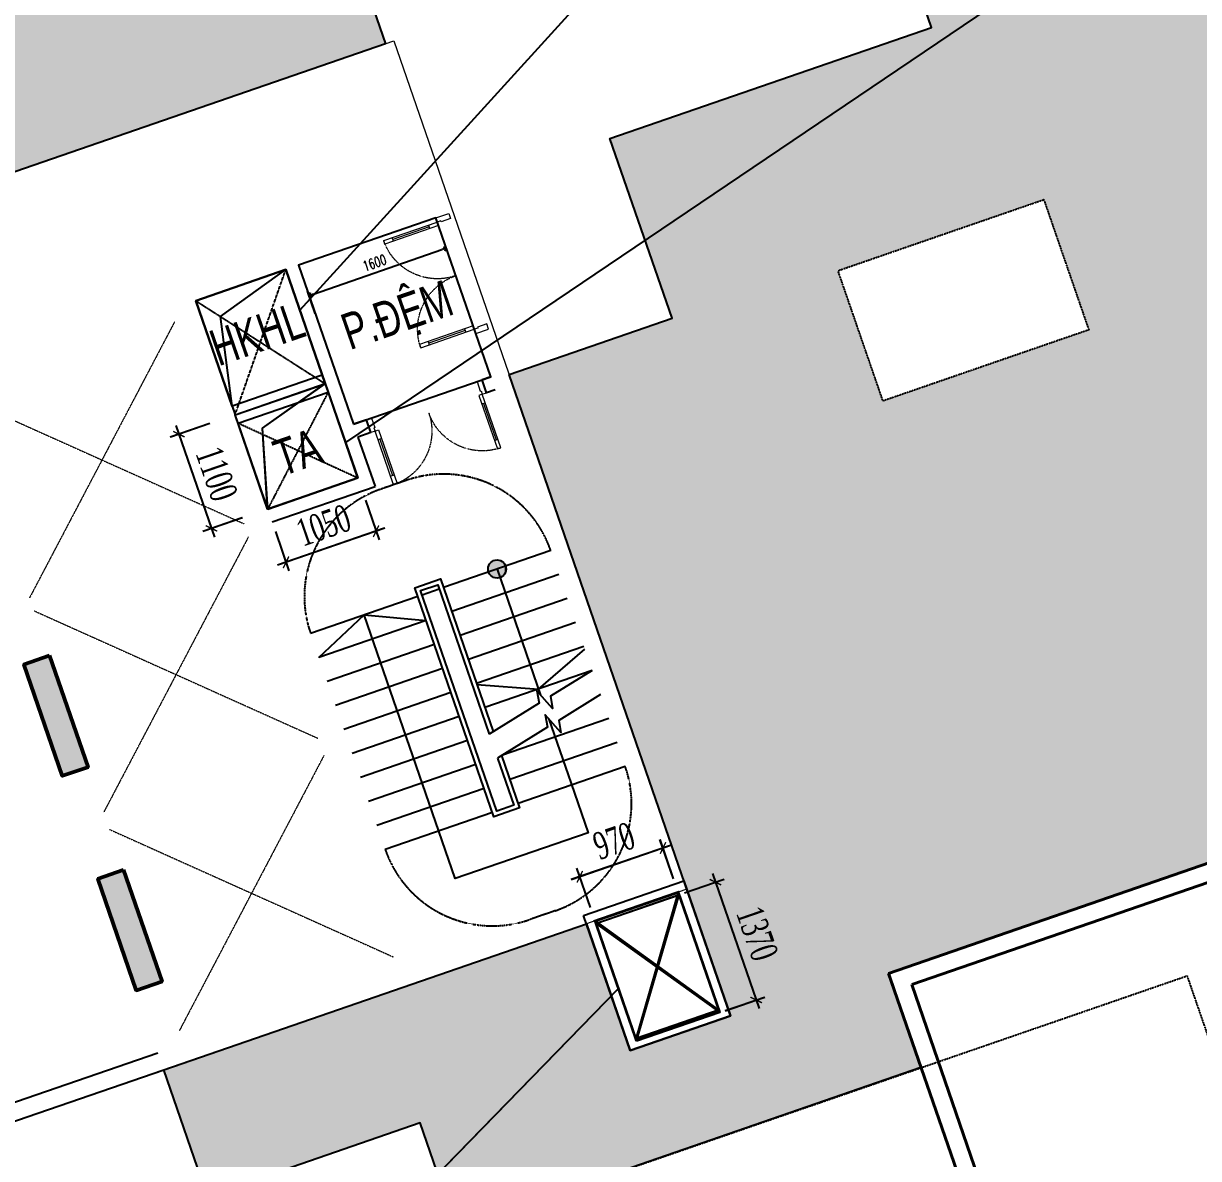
# Model space of a CAD drawing. Header units: millimetres. Extents: x -361340115 to 361596335, y -276742102 to 277032639.
# Drawn here: x 119423 to 132376, y 47513 to 60024 of the extents above; entities that cross this region are included whole.
import ezdxf
from ezdxf.enums import TextEntityAlignment as Align

# ---------------------------------------------------------------- set-up
doc = ezdxf.new("R2010")
doc.units = ezdxf.units.MM
doc.header["$MEASUREMENT"] = 0
for name, pattern in [('DASHED', [4.5, 3, -1.5]), ('HIDDEN', [0.375, 0.25, -0.125]), ('Xref_ST_MBDV Cot vach 30.7.2022$0$HIDDEN', [0.375, 0.25, -0.125]), ('Xref_ST_MBDV Cot vach 30.7.2022$0$HIDDEN2', [0.1875, 0.125, -0.0625])]:
    doc.linetypes.add(name, pattern=pattern)
doc.layers.add('A-COLUMN UPDATE', color=7, linetype='Continuous', true_color=0xff1f1f)
doc.layers.add('A-REVCLOUD', color=7, linetype='Continuous', true_color=0xfa291e)
for name, color, linetype in [('A-FLOR-OVHD', 40, 'DASHED'), ('A-LANDSCAPE', 83, 'Continuous'), ('KT-Net manh', 139, 'Continuous'), ('Xref_ST_MBDV Cot vach 30.7.2022$0$A-FLOR-STRS-ARROW', 8, 'Continuous'), ('Xref_ST_MBDV Cot vach 30.7.2022$0$KT-Khuat', 9, 'Xref_ST_MBDV Cot vach 30.7.2022$0$HIDDEN'), ('Xref_ST_MBDV Cot vach 30.7.2022$0$KT-Net manh', 139, 'Continuous'), ('Xref_ST_MBDV Cot vach 30.7.2022$0$KT-Text', 7, 'Continuous'), ('Xref_ST_MBDV Cot vach 30.7.2022$0$KT-Thay', 7, 'Continuous'), ('Xref_ST_MBDV Cot vach 30.7.2022$0$KT-Tuong', 1, 'Continuous')]:
    doc.layers.add(name, color=color, linetype=linetype)
for name, color, linetype, lineweight in [('KT-Net cat', 1, 'Continuous', 40), ('KT-Net cot', 2, 'Continuous', 50), ('KT-Net thay', 7, 'Continuous', 15), ('SPE-MEP-HVAC', 140, 'Continuous', 0), ('Xref_ST_MBDV Cot vach 30.7.2022$0$CUA', 37, 'Continuous', 13)]:
    doc.layers.add(name, color=color, linetype=linetype, lineweight=lineweight)
doc.layers.add('MEP', color=130, linetype='Continuous', plot=False)
doc.styles.add('vntimeh.shx', font='vntimeh.shx', dxfattribs={"width": 0.65})
doc.styles.add('Xref_ST_MBDV Cot vach 30.7.2022$0$Arial', font='arial.ttf', dxfattribs={"width": 0.7})
doc.styles.add('Xref_ST_MBDV Cot vach 30.7.2022$0$xref.N.Cot vach tang N2$0$DIM', font='vnsimli.shx', dxfattribs={"width": 0.7})
doc.dimstyles.new('1-150-HVAC DIM', dxfattribs={"dimscale": 100, "dimtxt": 3, "dimasz": 1, "dimexe": 1, "dimexo": 0, "dimgap": 1, "dimtad": 1, "dimdec": 0, "dimrnd": 10, "dimzin": 0, "dimdsep": 46, "dimtxsty": 'vntimeh.shx', "dimblk": 'ARCHTICK', "dimcen": 0.2, "dimdle": 1, "dimclrd": 7, "dimclre": 7, "dimclrt": 150, "dimadec": 0, "dimazin": 0, "dimtm": 1e-09, "dimtfac": 1, "dimtdec": 0, "dimtix": 1, "dimtmove": 0, "dimatfit": 3, "dimfxl": 3.6, "dimfxlon": 1, "dimtzin": 0, "dimarcsym": 0})
doc.dimstyles.new('Xref_ST_MBDV Cot vach 30.7.2022$0$xref.N.Cot vach tang N2$0$CCU 1-100 A1', dxfattribs={"dimscale": 100, "dimtxt": 2.2, "dimasz": 1, "dimexe": 1, "dimexo": 0, "dimgap": 1, "dimtad": 1, "dimdec": 0, "dimdsep": 46, "dimtxsty": 'Xref_ST_MBDV Cot vach 30.7.2022$0$xref.N.Cot vach tang N2$0$DIM', "dimblk1": 'Xref_ST_MBDV Cot vach 30.7.2022$0$xref.N.Cot vach tang N2$0$_ARCHTICK', "dimblk2": 'Xref_ST_MBDV Cot vach 30.7.2022$0$xref.N.Cot vach tang N2$0$_ARCHTICK', "dimsah": 1, "dimcen": 0, "dimdle": 1, "dimclrd": 256, "dimclre": 256, "dimclrt": 31, "dimadec": 0, "dimazin": 0, "dimtfac": 1, "dimtdec": 0, "dimtix": 1, "dimtmove": 2, "dimatfit": 3, "dimldrblk": 'Xref_ST_MBDV Cot vach 30.7.2022$0$xref.N.Cot vach tang N2$0$_ARCHTICK', "dimfxl": 8, "dimtolj": 1, "dimarcsym": 0})

# ---------------------------------------------------------------- blocks, each defined once
blk = doc.blocks.new('Xref_ST_MBDV Cot vach 30.7.2022$0$xref.N.Cot vach tang N2$0$_Open90')
at = {"color": 0, "linetype": 'ByBlock', "lineweight": -2}
for p, q in [((0, 0), (-1, 0)), ((-0.5, 0.5), (0, 0)), ((0, 0), (-0.5, -0.5))]:
    blk.add_line(p, q, dxfattribs=at)
blk = doc.blocks.new('*D32')
at = {"layer": 'Defpoints', "color": 5, "transparency": 16777216}
for p, q in [((122619, 57042), (124036, 57532)), ((124153, 57348), (124067, 57596)), ((122640, 56826), (122555, 57073))]:
    blk.add_line(p, q, dxfattribs=at)
at = {"layer": 'Defpoints', "color": 0, "transparency": 16777216}
for p in [(124084, 57548), (124153, 57348), (122640, 56826)]:
    blk.add_point(p, dxfattribs=at)
at = {"layer": 'Defpoints', "color": 5, "transparency": 16777216, "xscale": 50, "yscale": 50, "zscale": 50}
for p, rotation in [((124084, 57548), 19.04713795299626), ((122571, 57026), 199.0471379529963)]:
    blk.add_blockref('Xref_ST_MBDV Cot vach 30.7.2022$0$xref.N.Cot vach tang N2$0$_Open90', p, dxfattribs=dict(at, rotation=rotation))
at = {"layer": 'Defpoints', "color": 5, "transparency": 16777216, "insert": (123293, 57386), "char_height": 110, "attachment_point": 5, "rotation": 19.0471, "style": 'Xref_ST_MBDV Cot vach 30.7.2022$0$xref.N.Cot vach tang N2$0$DIM'}
blk.add_mtext('\\A1;1600', dxfattribs=at)
blk = doc.blocks.new('Xref_ST_MBDV Cot vach 30.7.2022$0$xref.N.Cot vach tang N2$0$_ARCHTICK')
at = {"color": 0, "linetype": 'ByBlock', "const_width": 0.15}
blk.add_lwpolyline([(-0.5, -0.5), (0.5, 0.5)], dxfattribs=at)
blk = doc.blocks.new('*U7')
for p, q in [((-1260, 525), (-1300, 525)), ((-1280, 100), (-1280, 525)), ((-90, 525), (-50, 525)), ((-70, 100), (-70, 525)), ((-1260, 100), (-1300, 100)), ((-90, 100), (-50, 100))]:
    blk.add_line(p, q)
for points in [[(-1300, 0), (-1260, 0), (-1260, 625), (-1300, 625)], [(-50, 0), (-90, 0), (-90, 625), (-50, 625)], [(-1350, -150), (-1290, -150), (-1290, -40), (-1300, -40), (-1300, 0), (-1350, 0)], [(0, -150), (-60, -150), (-60, -40), (-50, -40), (-50, 0), (0, 0)]]:
    blk.add_lwpolyline(points, close=True)
at = {"linetype": 'Xref_ST_MBDV Cot vach 30.7.2022$0$HIDDEN2'}
for centre, start, end in [((-1300, 0), 0, 90), ((-50, 0), 90, 180)]:
    blk.add_arc(centre, 625, start, end, dxfattribs=at)
blk = doc.blocks.new('skylight+openings')
at = {"layer": 'A-FLOR-OVHD', "color": 4}
for points, elevation in [([(57220, 23100), (59620, 23100), (59620, 21580), (57220, 21580)], 1), ([(49799, 14496), (58320, 14496), (58320, 12365), (49799, 12365)], 2)]:
    blk.add_lwpolyline(points, close=True, dxfattribs=dict(at, elevation=elevation))
blk = doc.blocks.new('_ARCHTICK')
at = {"color": 0, "linetype": 'ByBlock', "const_width": 0.15}
blk.add_lwpolyline([(-0.5, -0.5), (0.5, 0.5)], dxfattribs=at)
blk = doc.blocks.new('*D199')
at = {"layer": 'Defpoints', "color": 0, "transparency": 16777216}
for p in [(45414, -71882, 0), (45773, -72922, 0), (44161, -73478, 0)]:
    blk.add_point(p, dxfattribs=at)
at = {"layer": 'KT-Net manh', "color": 7, "lineweight": -2, "transparency": 16777216}
for p, q in [((44142, -72321, 0), (43707, -72471, 0)), ((43769, -72344, 0), (44194, -73573, 0)), ((44501, -73361, 0), (44066, -73511, 0))]:
    blk.add_line(p, q, dxfattribs=at)
at = {"layer": 'KT-Net manh', "color": 7, "lineweight": -2, "transparency": 16777216, "xscale": 100, "yscale": 100, "zscale": 100}
for p, rotation in [((43802, -72439, 0), 109.0471379530606), ((44161, -73478, 0), 289.0471379530606)]:
    blk.add_blockref('_ARCHTICK', p, dxfattribs=dict(at, rotation=rotation))
at = {"layer": 'KT-Net manh', "color": 150, "transparency": 16777216, "insert": (44218, -72877, 0), "char_height": 300, "attachment_point": 5, "rotation": 289.0471, "style": 'vntimeh.shx'}
blk.add_mtext('1100', dxfattribs=at)
blk = doc.blocks.new('*D200')
at = {"layer": 'Defpoints', "color": 0, "transparency": 16777216}
for p in [(45773, -72922, 0), (44780, -73265, 0), (44983, -73851, 0)]:
    blk.add_point(p, dxfattribs=at)
at = {"layer": 'KT-Net manh', "color": 7, "lineweight": -2, "transparency": 16777216}
for p, q in [((45858, -73168, 0), (46008, -73603, 0)), ((44865, -73511, 0), (45015, -73946, 0)), ((46070, -73476, 0), (44888, -73884, 0))]:
    blk.add_line(p, q, dxfattribs=at)
at = {"layer": 'KT-Net manh', "color": 7, "lineweight": -2, "transparency": 16777216, "xscale": 100, "yscale": 100, "zscale": 100}
for p, rotation in [((45975, -73509, 0), 19.04713795306641), ((44983, -73851, 0), 199.0471379530664)]:
    blk.add_blockref('_ARCHTICK', p, dxfattribs=dict(at, rotation=rotation))
at = {"layer": 'KT-Net manh', "color": 150, "transparency": 16777216, "insert": (45397, -73444, 0), "char_height": 300, "attachment_point": 5, "rotation": 19.0471, "style": 'vntimeh.shx'}
blk.add_mtext('1050', dxfattribs=at)
blk = doc.blocks.new('*D220')
at = {"layer": 'Defpoints', "color": 0, "transparency": 16777216}
for p in [(49315, -77515), (50165, -78676), (49764, -78815)]:
    blk.add_point(p, dxfattribs=at)
at = {"layer": 'KT-Net manh', "color": 7, "lineweight": -2, "transparency": 16777216}
for p, q in [((49684, -77282), (50198, -78771)), ((49376, -77494), (49811, -77344)), ((49825, -78794), (50259, -78644))]:
    blk.add_line(p, q, dxfattribs=at)
at = {"layer": 'KT-Net manh', "color": 7, "lineweight": -2, "transparency": 16777216, "xscale": 100, "yscale": 100, "zscale": 100}
for p, rotation in [((49716, -77377), 109.0471432416738), ((50165, -78676), 289.0471432416738)]:
    blk.add_blockref('_ARCHTICK', p, dxfattribs=dict(at, rotation=rotation))
at = {"layer": 'KT-Net manh', "color": 150, "transparency": 16777216, "insert": (50177, -77945), "char_height": 300, "attachment_point": 5, "rotation": 289.0471, "style": 'vntimeh.shx'}
blk.add_mtext('1370', dxfattribs=at)
blk = doc.blocks.new('*D221')
at = {"layer": 'Defpoints', "color": 0, "transparency": 16777216}
for p in [(48221, -77318), (49315, -77515), (48399, -77832)]:
    blk.add_point(p, dxfattribs=at)
at = {"layer": 'KT-Net manh', "color": 7, "lineweight": -2, "transparency": 16777216}
for p, q in [((49255, -77341), (49105, -76906)), ((49232, -76968), (48126, -77350)), ((48339, -77658), (48188, -77223))]:
    blk.add_line(p, q, dxfattribs=at)
at = {"layer": 'KT-Net manh', "color": 7, "lineweight": -2, "transparency": 16777216, "xscale": 100, "yscale": 100, "zscale": 100}
for p, rotation in [((49138, -77001), 19.04713795307752), ((48221, -77318), 199.0471379530775)]:
    blk.add_blockref('_ARCHTICK', p, dxfattribs=dict(at, rotation=rotation))
at = {"layer": 'KT-Net manh', "color": 150, "transparency": 16777216, "insert": (48598, -76923), "char_height": 300, "attachment_point": 5, "rotation": 19.0471, "style": 'vntimeh.shx'}
blk.add_mtext('970', dxfattribs=at)
blk = doc.blocks.new('A$C3d8987ab')
at = {"layer": 'A-REVCLOUD', "color": 6}
for points, elevation in [([(71874.1, -52063.6), (62420.5, -52063.6), (45133.8, -71072)], -0.1), ([(45642, -72531.8), (62018.8, -61470.6), (71933.5, -61470.6)], -0.1), ([(44780, -73264.7), (44421, -72225), (45413.6, -71882.3), (45772.5, -72922.1), (44780, -73264.7)], 0), ([(44780, -73264.7), (44724.3, -72372.6), (45413.6, -71882.3)], 0), ([(48847.3, -79131.4), (48398.5, -77831.7), (49315.4, -77515.1), (49764.2, -78814.8), (48847.3, -79131.4)], 0), ([(23808.9, -94141.5), (33462.4, -94141.5), (48646.6, -78550.2)], 0)]:
    blk.add_lwpolyline(points, dxfattribs=dict(at, elevation=elevation))
at = {"layer": 'KT-Net manh', "color": 6, "elevation": 0}
for points in [[(44388.4, -72130.4), (43987, -70967.8), (44979.5, -70625.1), (45380.9, -71787.8), (44388.4, -72130.4)], [(44388.4, -72130.4), (44259, -71142.1), (44979.5, -70625.1)]]:
    blk.add_lwpolyline(points, dxfattribs=at)
at = {"layer": 'KT-Net manh', "color": 1, "elevation": 0}
for points in [[(48847.3, -79131.4), (49315.4, -77515.1)], [(48398.5, -77831.7), (49764.2, -78814.8)]]:
    blk.add_lwpolyline(points, dxfattribs=at)
at = {"layer": 'KT-Net manh', "color": 3}
for p1, p2, distance, picture, middle in [((45413.6, -71882.3, 0), (45772.5, -72922.1, 0), -1705, '*D199', (44217.7, -72877, 0)), ((45772.5, -72922.1, 0), (44780, -73264.7, 0), 620.5, '*D200', (45397.2, -73443.6, 0)), ((49315.4, -77515.1), (48398.5, -77831.7), -544, '*D221', (48597.9, -76922.9)), ((49315.4, -77515.1), (49764.2, -78814.8), 424, '*D220', (50176.9, -77945))]:
    dim = blk.add_aligned_dim(p1=p1, p2=p2, distance=distance, dimstyle='1-150-HVAC DIM', dxfattribs=at)
    dim.commit()
    dim.dimension.update_dxf_attribs({"geometry": picture, "text_midpoint": middle})
blk = doc.blocks.new('A$Cd3fdeb23')
blk.add_blockref('A$C3d8987ab', (-104054, 107286, 0))

msp = doc.modelspace()

# ---------------------------------------------------------------- hatches: boundary and pattern name
at = {"layer": 'A-LANDSCAPE'}
h = msp.add_hatch(dxfattribs=at)
h.set_pattern_fill('GRASS', color=256, scale=300)
h.set_pattern_definition([(109.04714, (53518.9, 2459.66), (-269.7463, 131.28946), [56.25, -368.0141]), (64.04714, (53518.9, 2459.66), (-269.7463, 131.2895), [56.25, -243.75]), (154.04714, (53518.9, 2459.66), (-131.2895, -269.7463), [56.25, -243.75])])
h.paths.add_polyline_path([(128402.1, 57300), (130670.7, 58083.3), (131166.8, 56646.5), (128898.2, 55863.3)], flags=16)
edge = h.paths.add_edge_path()
edge.add_line((114632.4, 56769.5), (114010.7, 58573.1))
edge.add_line((114010.7, 58573.1), (113368.1, 60434.1))
edge.add_arc((117231.4, 62226.3), 4258.7, 85.92665, 204.88686, ccw=False)
edge.add_line((117533.9, 66474.2), (132592.7, 62123.1))
edge.add_arc((131774.2, 58388.7), 3823, 19.24054, 77.63771, ccw=False)
edge.add_line((135383.7, 59648.5), (139511.4, 47718))
edge.add_line((139511.4, 47718), (140953.6, 43548.9))
edge.add_line((140953.6, 43548.9), (139747.7, 43126.6))
edge.add_line((139747.7, 43126.6), (139286.4, 44462.7))
edge.add_line((139286.4, 44462.7), (139271.1, 44458.5))
edge.add_line((139271.1, 44458.5), (136601.4, 52191.6))
edge.add_line((136601.4, 52191.6), (128959.7, 49553.4))
edge.add_line((128959.7, 49553.4), (129315, 48518.4))
edge.add_line((129315, 48518.4), (124195.1, 46745))
edge.add_line((124195.1, 46745), (123794.8, 47904.3))
edge.add_line((123794.8, 47904.3), (121451.3, 47095.2))
edge.add_line((121451.3, 47095.2), (120970, 48489.3))
edge.add_line((120970, 48489.3), (125629.6, 50098.2))
edge.add_line((125629.6, 50098.2), (126111, 48704))
edge.add_line((126111, 48704), (127216.9, 49085.8))
edge.add_line((127216.9, 49085.8), (124776.6, 56154.1))
edge.add_line((124776.6, 56154.1), (126572.6, 56774.1))
edge.add_line((126572.6, 56774.1), (125888.2, 58756.5))
edge.add_line((125888.2, 58756.5), (129432.9, 59980.3))
edge.add_line((129432.9, 59980.3), (128914.1, 61482.9))
edge.add_arc((127496.2, 60993.4), 1500, 19.04714, 73.88369)
edge.add_line((127912.6, 62434.5), (123755, 63635.8))
edge.add_arc((123477.4, 62675.1), 1000, 73.88369, 199.04714)
edge.add_line((122532.1, 62348.8), (123411.9, 59800.6))
edge.add_line((123411.9, 59800.6), (114632.4, 56769.5))
h = msp.add_hatch(dxfattribs=at)
h.set_pattern_fill('GRASS', color=256, scale=300)
h.set_pattern_definition([(109.04714, (211384.8, 56962.35), (-269.7463, 131.28946), [56.25, -368.0141]), (64.04714, (211384.8, 56962.35), (-269.7463, 131.2895), [56.25, -243.75]), (154.04714, (211384.8, 56962.35), (-131.2895, -269.7463), [56.25, -243.75])])
edge = h.paths.add_edge_path()
edge.add_spline(control_points=[(134329.4, 22776.3), (134427.5, 19328.2), (131017.1, 18809.7), (127606.7, 18291.3), (126675.7, 21612.9), (125744.7, 24934.4), (128927.7, 26264.1)], knot_values=[2, 2, 2, 3.4483736, 3.4483736, 4.8967472, 4.8967472, 6.3451208, 6.3451208, 6.3451208], weights=[1, 0.7490384, 1, 0.7490384, 1, 0.7490384, 1], degree=2, periodic=0)
edge.add_spline(control_points=[(128927.7, 26264.1), (129840.3, 26579.1), (130752.8, 26894.2)], knot_values=[6.3451208, 6.3451208, 6.3451208, 7.3451208, 7.3451208, 7.3451208], weights=[1, 1, 1], degree=2, periodic=0)
edge.add_spline(control_points=[(130752.8, 26894.2), (130229.4, 28410.4), (129705.9, 29926.6)], knot_values=[7.3451208, 7.3451208, 7.3451208, 8.3451208, 8.3451208, 8.3451208], weights=[1, 1, 1], degree=2, periodic=0)
edge.add_spline(control_points=[(129705.9, 29926.6), (127986.5, 29333), (126267, 28739.4)], knot_values=[8.3451208, 8.3451208, 8.3451208, 9.3451208, 9.3451208, 9.3451208], weights=[1, 1, 1], degree=2, periodic=0)
edge.add_spline(control_points=[(126267, 28739.4), (126062.3, 29788.3), (125045.8, 30118.6)], knot_values=[9.3451208, 9.3451208, 9.3451208, 10.4090512, 10.4090512, 10.4090512], weights=[1, 0.8618119, 1], degree=2, periodic=0)
edge.add_spline(control_points=[(125045.8, 30118.6), (122799.5, 30611), (122281.7, 32851.5), (121763.8, 35092.1), (123566.1, 36520.3)], knot_values=[10.4090512, 10.4090512, 10.4090512, 11.5368958, 11.5368958, 12.6647404, 12.6647404, 12.6647404], weights=[1, 0.8451651, 1, 0.8451651, 1], degree=2, periodic=0)
edge.add_spline(control_points=[(123566.1, 36520.3), (124280.9, 38718.3), (122133.1, 39572.1)], knot_values=[12.6647404, 12.6647404, 12.6647404, 14.1715455, 14.1715455, 14.1715455], weights=[1, 0.7293653, 1], degree=2, periodic=0)
edge.add_spline(control_points=[(122133.1, 39572.1), (120289.4, 40437.7), (120971.1, 42357.1)], knot_values=[14.1715455, 14.1715455, 14.1715455, 15.6446197, 15.6446197, 15.6446197], weights=[1, 0.7407991, 1], degree=2, periodic=0)
edge.add_spline(control_points=[(120971.1, 42357.1), (121570.7, 43812), (120444.3, 44911)], knot_values=[15.6446197, 15.6446197, 15.6446197, 16.8331819, 16.8331819, 16.8331819], weights=[1, 0.8285513, 1], degree=2, periodic=0)
edge.add_spline(control_points=[(120444.3, 44911), (119648.3, 45675.7), (118852.3, 46440.5)], knot_values=[16.8331819, 16.8331819, 16.8331819, 17.8331819, 17.8331819, 17.8331819], weights=[1, 1, 1], degree=2, periodic=0)
edge.add_spline(control_points=[(118852.3, 46440.5), (118375.9, 46898.2), (118135.8, 47513.6)], knot_values=[17.8331819, 17.8331819, 17.8331819, 18.2666754, 18.2666754, 18.2666754], weights=[1, 0.9766022, 1], degree=2, periodic=0)
edge.add_spline(control_points=[(118135.8, 47513.6), (111293.6, 45150.8), (104451.4, 42788)], knot_values=[18.2666754, 18.2666754, 18.2666754, 19.2666754, 19.2666754, 19.2666754], weights=[1, 1, 1], degree=2, periodic=0)
edge.add_spline(control_points=[(104451.4, 42788), (104696, 42079.5), (104940.7, 41371)], knot_values=[19.2666754, 19.2666754, 19.2666754, 20.2666754, 20.2666754, 20.2666754], weights=[1, 1, 1], degree=2, periodic=0)
edge.add_spline(control_points=[(104940.7, 41371), (102175.6, 40416.3), (99410.6, 39461.7)], knot_values=[20.2666754, 20.2666754, 20.2666754, 21.2666754, 21.2666754, 21.2666754], weights=[1, 1, 1], degree=2, periodic=0)
edge.add_spline(control_points=[(99410.6, 39461.7), (99590.7, 38939.6), (99770.8, 38417.5)], knot_values=[21.2666754, 21.2666754, 21.2666754, 22.2666754, 22.2666754, 22.2666754], weights=[1, 1, 1], degree=2, periodic=0)
edge.add_spline(control_points=[(99770.8, 38417.5), (105230.6, 40301.2), (110690.3, 42184.8)], knot_values=[22.2666754, 22.2666754, 22.2666754, 23.2666754, 23.2666754, 23.2666754], weights=[1, 1, 1], degree=2, periodic=0)
edge.add_spline(control_points=[(110690.3, 42184.8), (110749.3, 42231.2), (110756.6, 42305.9)], knot_values=[23.2666754, 23.2666754, 23.2666754, 24.0727035, 24.0727035, 24.0727035], weights=[1, 0.9198831, 1], degree=2, periodic=0)
edge.add_spline(control_points=[(110756.6, 42305.9), (110868.5, 42820.9), (110980.4, 43335.8)], knot_values=[24.0727035, 24.0727035, 24.0727035, 25.0727035, 25.0727035, 25.0727035], weights=[1, 1, 1], degree=2, periodic=0)
edge.add_spline(control_points=[(110980.4, 43335.8), (111105.8, 43953), (111708.3, 44136.3)], knot_values=[25.0727035, 25.0727035, 25.0727035, 26.1476987, 26.1476987, 26.1476987], weights=[1, 0.8589926, 1], degree=2, periodic=0)
edge.add_spline(control_points=[(111708.3, 44136.3), (113914.5, 44895.3), (116120.7, 45654.2)], knot_values=[26.1476987, 26.1476987, 26.1476987, 27.1476987, 27.1476987, 27.1476987], weights=[1, 1, 1], degree=2, periodic=0)
edge.add_spline(control_points=[(116120.7, 45654.2), (116983.4, 45952.4), (117281.7, 45089.7)], knot_values=[27.1476987, 27.1476987, 27.1476987, 28.71843, 28.71843, 28.71843], weights=[1, 0.7071298, 1], degree=2, periodic=0)
edge.add_spline(control_points=[(117281.7, 45089.7), (121446.3, 33044.3), (125610.9, 20999)], knot_values=[28.71843, 28.71843, 28.71843, 29.71843, 29.71843, 29.71843], weights=[1, 1, 1], degree=2, periodic=0)
edge.add_spline(control_points=[(125610.9, 20999), (126798.1, 17565.5), (130431, 17565.5)], knot_values=[29.71843, 29.71843, 29.71843, 30.9563482, 30.9563482, 30.9563482], weights=[1, 0.8144828, 1], degree=2, periodic=0)
edge.add_line((130431, 17565.5), (135970.9, 17565.5))
edge.add_spline(control_points=[(135970.9, 17565.5), (141429.1, 17565.5), (141429.1, 24644.3)], knot_values=[31.9563482, 31.9563482, 31.9563482, 33.5271445, 33.5271445, 33.5271445], weights=[1, 0.7071068, 1], degree=2, periodic=0)
edge.add_spline(control_points=[(141429.1, 24644.3), (141429.1, 25654.9), (141429.1, 26665.5)], knot_values=[33.5271445, 33.5271445, 33.5271445, 34.5271445, 34.5271445, 34.5271445], weights=[1, 1, 1], degree=2, periodic=0)
edge.add_spline(control_points=[(141429.1, 26665.5), (140899.6, 26665.4), (140370.1, 26665.2)], knot_values=[34.5271445, 34.5271445, 34.5271445, 35.5271445, 35.5271445, 35.5271445], weights=[1, 1, 1], degree=2, periodic=0)
edge.add_spline(control_points=[(140370.1, 26665.2), (140370, 23178.3), (138639.9, 23177.9), (136909.7, 23177.6), (136909.2, 26664.5)], knot_values=[35.5271445, 35.5271445, 35.5271445, 37.0977701, 37.0977701, 38.6683956, 38.6683956, 38.6683956], weights=[1, 0.7071672, 1, 0.7071672, 1], degree=2, periodic=0)
edge.add_spline(control_points=[(136909.2, 26664.5), (135619.3, 26665.6), (134329.4, 26666.8)], knot_values=[0, 0, 0, 1, 1, 1], weights=[1, 1, 1], degree=2, periodic=0)
edge.add_spline(control_points=[(134329.4, 26666.8), (134329.4, 24721.6), (134329.4, 22776.3)], knot_values=[1, 1, 1, 2, 2, 2], weights=[1, 1, 1], degree=2, periodic=0)
h.paths.add_polyline_path([(125626.2, 26116.5), (125202.2, 27344.5), (129266.4, 28747.6), (129690.3, 27519.6)], flags=16)
h.paths.add_polyline_path([(134601.1, 26178), (135902.7, 26176.3), (135902.7, 22090.5), (134601.1, 22090.5)], flags=16)
h.paths.add_polyline_path([(135799.2, 21890.5), (135803.1, 19293), (134698.1, 19299.4), (134699.2, 21891)], flags=16)
at = {"layer": 'KT-Net manh'}
h = msp.add_hatch(dxfattribs=at)
h.set_pattern_fill('BTCT', color=256, scale=40)
h.set_pattern_definition([(50, (0, 0), (286.90407, -25.10085), [30, -330]), (355, (0, 0), (-55.50053, 300.87685), [24, -264]), (100.4514, (23.9, -2.1), (231.40375, 275.7758), [25.4961, -280.45684]), (46.1842, (0, 80), (426.8964, -66.2076), [45, -495]), (96.6356, (35.57, 74.5), (373.8651, 389.6471), [38.2441, -420.6852]), (351.1842, (0, 80), (373.8648, 389.6474), [36, -396]), (21, (40, 60), (238.7628, -161.04756), [30, -330]), (326, (40, 60), (97.32613, 290.06), [24, -264]), (71.4514, (59.9, 46.58), (336.08905, 129.0122), [25.4961, -280.45684]), (37.5, (0, 0), (4.86394, 133.15754), [0, -260.8, 0, -268, 0, -265]), (7.5, (0, 0), (105.22781, 157.76468), [0, -152.8, 0, -254.8, 0, -101]), (327.5, (-89.2, 0), (213.528974, -9.02195), [0, -100, 0, -312, 0, -414]), (317.5, (-129.2, 0), (233.27447, 40.042), [0, -130, 0, -207.2, 0, -294]), (45, (0, 0), (-106.06602, 106.06602), []), (45, (70.71, 0), (-106.06602, 106.06602), [])])
h.paths.add_polyline_path([(115775.1, 54342.3), (116199.3, 53113.4), (115915.7, 53015.5), (115491.5, 54244.4)])
h.paths.add_polyline_path([(118894.4, 55419.2), (119318.6, 54190.4), (119035.1, 54092.5), (118610.8, 55321.3)])
h.paths.add_polyline_path([(119710.3, 53056.1), (120134.5, 51827.2), (119850.9, 51729.3), (119426.7, 52958.2)])
h.paths.add_polyline_path([(120526.1, 50692.9), (120950.4, 49464.1), (120666.8, 49366.2), (120242.5, 50595)])
h.paths.add_polyline_path([(116590.9, 51979.1), (117015.2, 50750.3), (116731.6, 50652.4), (116307.4, 51881.2)])
h.paths.add_polyline_path([(117406.8, 49616), (117831, 48387.2), (117547.5, 48289.3), (117123.2, 49518.1)])
at = {"layer": 'Xref_ST_MBDV Cot vach 30.7.2022$0$KT-Net manh'}
h = msp.add_hatch(color=256, dxfattribs=at)
edge = h.paths.add_edge_path(flags=0)
edge.add_arc((124643.8, 54010.7), 100, 199.04714, 559.04714)
h = msp.add_hatch(color=256, dxfattribs=at)
edge = h.paths.add_edge_path(flags=0)
edge.add_arc((124643.8, 54010.7), 100, 199.04714, 559.04714)
msp.add_hatch(color=256, dxfattribs=at).paths.add_polyline_path([(124642, 54110.7), (124583.6, 54090.5), (124548.2, 54039.9), (124549.3, 53978.1), (124586.5, 53928.7), (124645.6, 53910.7), (124704.1, 53930.9), (124739.5, 53981.6), (124738.3, 54043.3), (124701.1, 54092.7)], flags=0)
msp.add_hatch(color=256, dxfattribs=at).paths.add_polyline_path([(124642, 54110.7), (124583.6, 54090.5), (124548.2, 54039.9), (124549.3, 53978.1), (124586.5, 53928.7), (124645.6, 53910.7), (124704.1, 53930.9), (124739.5, 53981.6), (124738.3, 54043.3), (124701.1, 54092.7)], flags=0)

# ---------------------------------------------------------------- linework, layer by layer
at = {"layer": 'A-COLUMN UPDATE'}
for p, q in [((126641, 50447.4, -0.4), (126172.9, 48831.1, 0)), ((125724.1, 50130.8), (127089.8, 49147.7))]:
    msp.add_line(p, q, dxfattribs=at)
msp.add_lwpolyline([(125597, 50192.7), (126702.9, 50574.6), (127216.9, 49085.8), (126111, 48704)], close=True, dxfattribs=at)
at = {"layer": 'A-COLUMN UPDATE', "const_width": 30}
msp.add_lwpolyline([(125724.1, 50130.8), (126641, 50447.4), (127089.8, 49147.7), (126172.9, 48831.1)], close=True, dxfattribs=at)
at = {"layer": 'A-LANDSCAPE', "elevation": 0}
msp.add_lwpolyline([(136601.4, 52191.6), (128961.3, 49555.1), (129316.4, 48514.3), (124195.1, 46745), (123794.8, 47904.3), (121451.3, 47095.2), (120970, 48489.3), (125629.6, 50098.2), (126111, 48704), (127216.9, 49085.8), (124776.6, 56154.1), (126572.6, 56774.1), (125888.2, 58756.5), (129432.9, 59980.3), (128914.1, 61482.9, 0.2439427), (127912.6, 62434.5), (123755, 63635.8, 0.6077911), (122532.1, 62348.8), (123411.9, 59800.6), (114632.4, 56769.5), (114010.7, 58573.1), (113368.1, 60434.1, -0.5713168), (117533.9, 66474.2), (132592.7, 62123.1, -0.2604673)], format="xyb", dxfattribs=at)
at = {"layer": 'Defpoints'}
for points in [[(123061.4, 55606.7), (124573.8, 56128.8), (123968.4, 57882.2), (122456, 57360.1)], [(121755.7, 55711.3), (122748.2, 56054), (122314.2, 57311.1), (121321.7, 56968.5)], [(121788.4, 55616.8), (122780.9, 55959.4), (123107.2, 55014.2), (122114.7, 54671.5)]]:
    msp.add_lwpolyline(points, close=True, dxfattribs=at)
at = {"layer": 'KT-Net cat'}
for p, q in [((136616.3, 52196.7), (128959.7, 49553.4)), ((136492.7, 51942.4), (129214.1, 49429.6)), ((128959.7, 49553.4, 0), (132091.2, 40483.2, 0)), ((129214.1, 49429.6, 0), (132280.3, 40548.5, 0))]:
    msp.add_line(p, q, dxfattribs=at)
at = {"layer": 'KT-Net cot'}
for points in [[(119710.3, 53056.1), (120134.5, 51827.2), (119850.9, 51729.3), (119426.7, 52958.2)], [(120526.1, 50692.9), (120950.4, 49464.1), (120666.8, 49366.2), (120242.5, 50595)]]:
    msp.add_lwpolyline(points, close=True, dxfattribs=at)
at = {"layer": 'KT-Net thay', "elevation": 0}
msp.add_lwpolyline([(99410.2, 39462), (94482.6, 53735.3), (101004.8, 55987.1), (102214.2, 52483.6), (123506.8, 59832), (126735.6, 50480), (104421, 42778.8), (104910.5, 41360.9)], close=True, dxfattribs=at)
at = {"layer": 'SPE-MEP-HVAC', "linetype": 'HIDDEN', "ltscale": 5}
for p, q in [((121086.2, 56731.3), (119490, 53694.1)), ((118723.1, 55915.5), (121853.1, 54510)), ((121902.9, 54365.7), (120306.7, 51328.5)), ((119539.8, 53549.8), (122669.8, 52144.3)), ((122735.1, 51955.3), (121138.9, 48918.1)), ((120372, 51139.4), (123502, 49733.9))]:
    msp.add_line(p, q, dxfattribs=at)
at = {"layer": 'Xref_ST_MBDV Cot vach 30.7.2022$0$A-FLOR-STRS-ARROW'}
for points in [[(125691.5, 52891.3), (125232.3, 52608), (125255.4, 52474.4), (125082.4, 52667), (125109.4, 52532.2), (124557.7, 52191.8)], [(125783.2, 52625.8), (125323.9, 52342.5), (125347, 52208.9), (125174.1, 52401.5), (125201.1, 52266.7), (124649.4, 51926.3)]]:
    msp.add_lwpolyline(points, dxfattribs=at)
at = {"layer": 'Xref_ST_MBDV Cot vach 30.7.2022$0$KT-Khuat', "linetype": 'Xref_ST_MBDV Cot vach 30.7.2022$0$HIDDEN', "ltscale": 5}
for p, q in [((121755.7, 55711.3), (122314.2, 57311.1)), ((121321.7, 56968.5), (122748.2, 56054)), ((122780.9, 55959.4), (122114.7, 54671.5)), ((123107.2, 55014.2), (121788.4, 55616.8))]:
    msp.add_line(p, q, dxfattribs=at)
at = {"layer": 'Xref_ST_MBDV Cot vach 30.7.2022$0$KT-Net manh'}
msp.add_line((124739.5, 53981.6), (124738.3, 54043.3), dxfattribs=at)
msp.add_line((124739.5, 53981.6), (124738.3, 54043.3), dxfattribs=at)
at = {"layer": 'Xref_ST_MBDV Cot vach 30.7.2022$0$KT-Net manh', "linetype": 'Xref_ST_MBDV Cot vach 30.7.2022$0$HIDDEN'}
for points in [[(125234.6, 54214.7, 0.4141313), (123645.4, 54988.4), (123361.3, 54890.3, 0.4141313), (122587.9, 53300.9, 1.0000292)], [(126057, 51832.6, -0.4141313), (125283.6, 50243.2), (124999.5, 50145.2, -0.4141313), (123410.3, 50918.9, -1.0000292)]]:
    msp.add_lwpolyline(points, format="xyb", dxfattribs=at)
at = {"layer": 'Xref_ST_MBDV Cot vach 30.7.2022$0$KT-Net manh'}
for points in [[(124643.8, 54010.7), (125123.6, 52621.2)], [(122679.3, 53036.2), (123178.7, 53504.9), (123860.8, 53444.2)], [(125215.2, 52355.7), (125427.1, 51742.1), (125459.7, 51647.6), (125647.3, 51104.1), (124182.2, 50598.3), (123178.7, 53504.9)], [(124421.5, 52739.4), (125100.7, 52687.4), (125609.9, 53127.7)]]:
    msp.add_lwpolyline(points, dxfattribs=at)
msp.add_circle((124643.8, 54010.7), 100, dxfattribs=at)
msp.add_circle((124643.8, 54010.7), 100, dxfattribs=at)
at = {"layer": 'Xref_ST_MBDV Cot vach 30.7.2022$0$KT-Thay', "extrusion": (-1.21212e-08, -4.22423e-09, 1)}
for p, q in [((125234.6, 54214.7), (124053, 53806.7)), ((125326, 53950), (124144.4, 53542.1)), ((123769.5, 53708.8), (122587.9, 53300.9)), ((125417.4, 53685.3), (124235.8, 53277.4)), ((123860.8, 53444.2), (122679.3, 53036.2)), ((125508.7, 53420.7), (124327.2, 53012.7)), ((123952.2, 53179.5), (122770.7, 52771.6)), ((125600.1, 53156), (124418.5, 52748.1)), ((124043.6, 52914.8), (122862, 52506.9)), ((125691.5, 52891.3), (124509.9, 52483.4)), ((124135, 52650.2), (122953.4, 52242.2)), ((124226.4, 52385.5), (123044.8, 51977.6)), ((125874.2, 52362), (124692.7, 51954.1)), ((124317.7, 52120.8), (123136.2, 51712.9)), ((125965.6, 52097.3), (124784.1, 51689.4)), ((124409.1, 51856.2), (123227.5, 51448.2)), ((126057, 51832.6), (124875.4, 51424.7)), ((124500.5, 51591.5), (123318.9, 51183.5)), ((124591.9, 51326.8), (123410.3, 50918.9))]:
    msp.add_line(p, q, dxfattribs=at)
at = {"layer": 'Xref_ST_MBDV Cot vach 30.7.2022$0$KT-Thay'}
msp.add_line((123816.7, 53725.2), (124005.8, 53790.4), dxfattribs=at)
for points in [[(124693, 51953.2), (124891.8, 51377.5), (124608.2, 51279.5), (123736.8, 53803.4), (124020.4, 53901.3), (124601.3, 52218.7)], [(124649.4, 51926.3), (124828.2, 51408.4), (124639.1, 51343.1), (123800.4, 53772.4), (123989.5, 53837.7), (124557.7, 52191.8)]]:
    msp.add_lwpolyline(points, dxfattribs=at)
at = {"layer": 'Xref_ST_MBDV Cot vach 30.7.2022$0$KT-Tuong'}
for p, q in [((122314.2, 57311.1), (122748.2, 56054)), ((122456, 57360.1), (123061.4, 55606.7)), ((124573.8, 56128.8), (124479.2, 56096.2)), ((121755.7, 55711.3), (122748.2, 56054)), ((121788.4, 55616.8), (122780.9, 55959.4)), ((122780.9, 55959.4), (123107.2, 55014.2)), ((124622.7, 55987), (124528.2, 55954.4)), ((123203.1, 55655.6), (123061.4, 55606.7)), ((123252.1, 55513.8), (123110.3, 55464.9)), ((123110.3, 55464.9), (123298, 54921.4)), ((122114.7, 54671.5), (123107.2, 55014.2)), ((122163.7, 54529.7), (123298, 54921.4)), ((118067.8, 47701.9), (120904.4, 48678.4)), ((118132.9, 47512.8), (120969.5, 48489.3))]:
    msp.add_line(p, q, dxfattribs=at)
at = {"layer": 'Xref_ST_MBDV Cot vach 30.7.2022$0$KT-Tuong', "extrusion": (-3.35283e-09, 1.99852e-08, 1)}
for p, q in [((124528.2, 55954.4), (124479.2, 56096.2)), ((123252.1, 55513.8), (123203.1, 55655.6))]:
    msp.add_line(p, q, dxfattribs=at)

# ---------------------------------------------------------------- block references
at = {"layer": 'A-FLOR-OVHD', "rotation": 19.0471379636342}
msp.add_blockref('skylight+openings', (81853.2, 16791.1), dxfattribs=at)
at = {"layer": 'MEP'}
msp.add_blockref('A$C3d8987ab', (77334.7, 127936.3, 0), dxfattribs=at)
at = {"layer": 'Xref_ST_MBDV Cot vach 30.7.2022$0$CUA', "xscale": -1}
for p, rotation in [((124408.9, 56606.2), 109.0471379530762), ((124528.2, 55954.4), 199.0471379530761)]:
    msp.add_blockref('*U7', p, dxfattribs=dict(at, rotation=rotation))

# ---------------------------------------------------------------- texts
at = {"layer": 'Xref_ST_MBDV Cot vach 30.7.2022$0$KT-Text', "extrusion": (-7.73991e-08, -2.60739e-08, 1), "style": 'Xref_ST_MBDV Cot vach 30.7.2022$0$Arial', "width": 0.7}
for s, p in [('P.ĐỆM', (123605.6, 56624)), ('HKHL', (122064.9, 56413.6)), ('TA', (122510.3, 55111.7))]:
    msp.add_text(s, height=400, rotation=19.04714, dxfattribs=at).set_placement(p, align=Align.CENTER)

# ---------------------------------------------------------------- dimensions: what is measured, and where the dimension line sits
at = {"layer": 'Defpoints', "color": 5}
dim = msp.add_linear_dim(base=(124083.7, 57548.3), p1=(122640.4, 56826), p2=(124152.8, 57348.2), angle=199.04714, dimstyle='Xref_ST_MBDV Cot vach 30.7.2022$0$xref.N.Cot vach tang N2$0$CCU 1-100 A1', override={"dimscale": 50, "dimblk1": 'Xref_ST_MBDV Cot vach 30.7.2022$0$xref.N.Cot vach tang N2$0$_Open90', "dimblk2": 'Xref_ST_MBDV Cot vach 30.7.2022$0$xref.N.Cot vach tang N2$0$_Open90', "dimclrd": 5, "dimclre": 5, "dimclrt": 5, "dimlwd": 65535, "dimlwe": 65535}, dxfattribs=at)
dim.commit()
dim.dimension.update_dxf_attribs({"geometry": '*D32', "text_midpoint": (123293.2, 57386.5)})

# ---------------------------------------------------------------- next in the draw order: block references
at = {"layer": 'MEP'}
msp.add_blockref('A$Cd3fdeb23', (181388.2, 20650, 0), dxfattribs=at)

doc.saveas('drawing.dxf')
